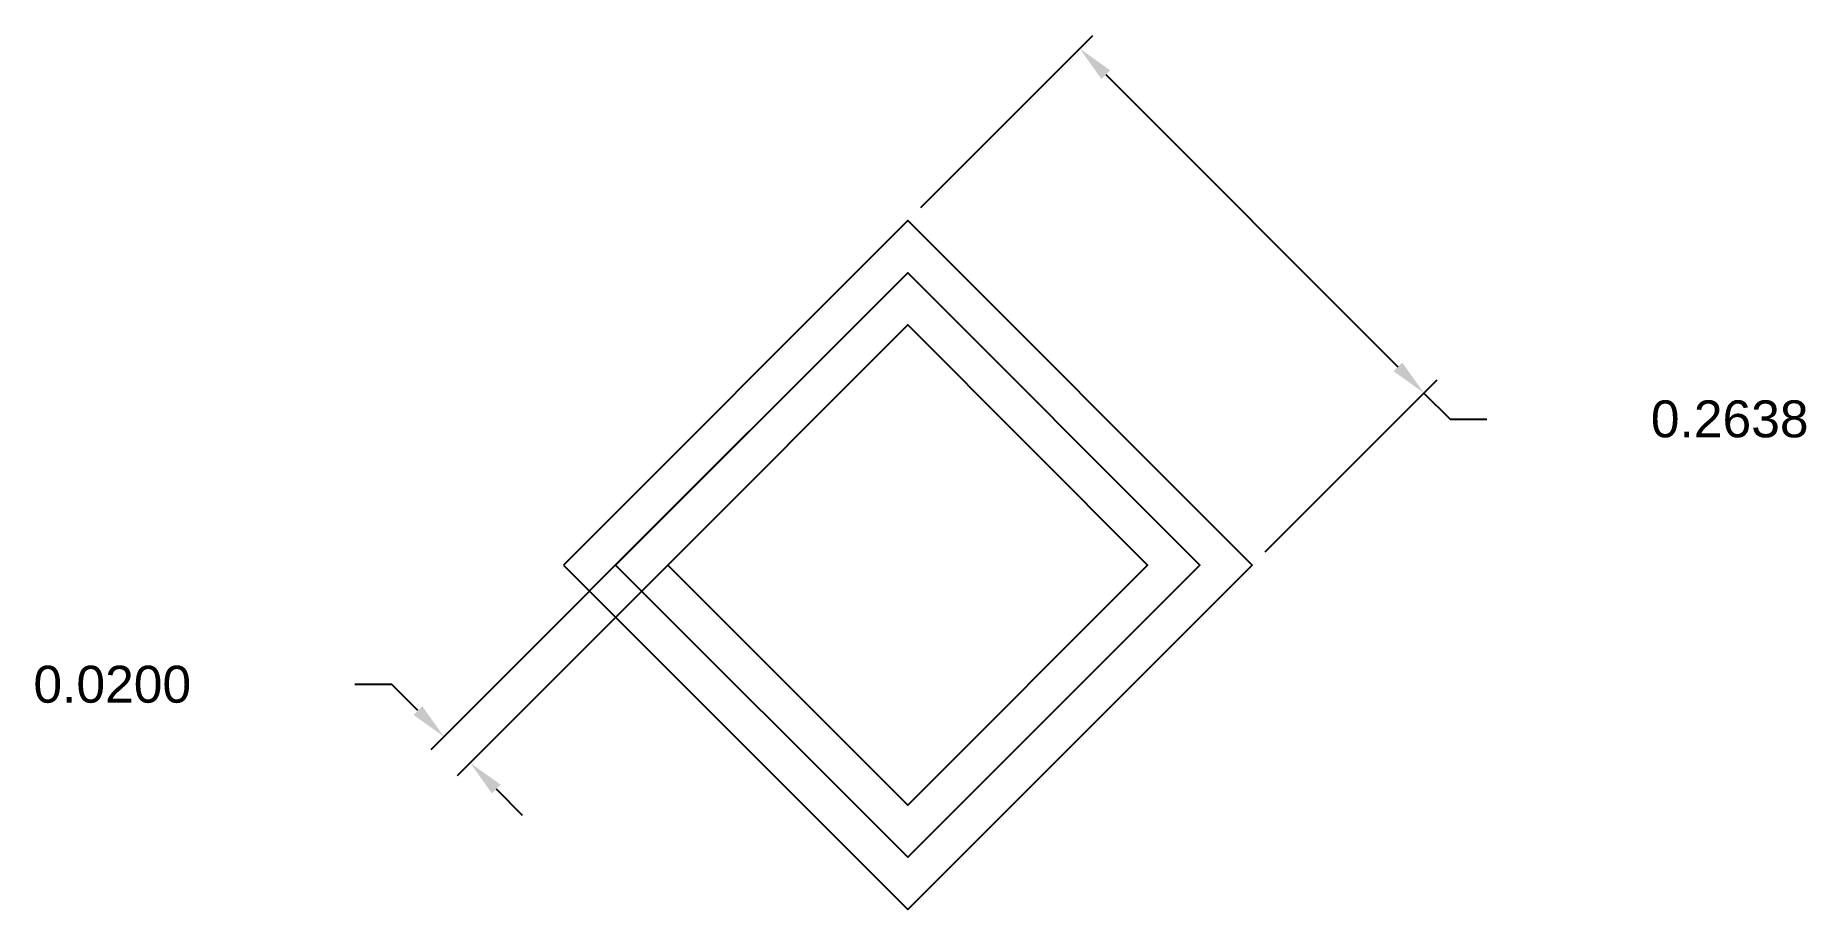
# Model space of a CAD drawing. Header units: metres. Extents: x 23.547 to 24.506, y 14.737 to 15.21.
import ezdxf

# ---------------------------------------------------------------- set-up
doc = ezdxf.new("R2010")
doc.units = ezdxf.units.M
doc.header["$MEASUREMENT"] = 0
doc.layers.add('Bolte', color=130, linetype='Continuous')
doc.layers.add('dim', color=30, linetype='Continuous')
doc.styles.get("Standard").update_dxf_attribs({"font": 'arial.ttf'})
doc.dimstyles.get("Standard").update_dxf_attribs({"dimtxt": 0.02, "dimasz": 0.02, "dimexe": 0.01, "dimexo": 0.01, "dimgap": 0.09, "dimtad": 0, "dimtih": 1, "dimtoh": 1, "dimdec": 4, "dimzin": 0, "dimdsep": 46, "dimtxsty": 'Standard', "dimcen": 0.09, "dimadec": 0, "dimazin": 0, "dimtfac": 1, "dimtdec": 4, "dimtofl": 0, "dimtmove": 0, "dimatfit": 3, "dimfxl": 1, "dimtolj": 1, "dimtzin": 0, "dimarcsym": 0})

# ---------------------------------------------------------------- blocks, each defined once
blk = doc.blocks.new('*D1')
at = {"layer": 'Defpoints', "color": 0, "transparency": 16777216}
for p in [(24.01934, 15.11019, 0.86589), (24.29909, 15.0168), (24.20591, 14.92363, 0.86589)]:
    blk.add_point(p, dxfattribs=at)
at = {"layer": 'dim', "color": 0, "lineweight": -2, "transparency": 16777216}
for p, q in [((24.02641, 15.11727), (24.11959, 15.21044)), ((24.12666, 15.18923), (24.28494, 15.03094)), ((24.21298, 14.9307), (24.30616, 15.02387)), ((24.29909, 15.0168), (24.31323, 15.00266)), ((24.31323, 15.00266), (24.33323, 15.00266))]:
    blk.add_line(p, q, dxfattribs=at)
at = {"layer": 'dim', "color": 0, "transparency": 16777216}
for points in [[(24.12902, 15.19158), (24.1243, 15.18687), (24.11252, 15.20337)], [(24.2873, 15.0333), (24.28259, 15.02858), (24.29909, 15.0168)]]:
    blk.add_solid(points, dxfattribs=at)
at = {"layer": 'dim', "color": 0, "transparency": 16777216, "insert": (24.46476, 15.00266), "char_height": 0.02, "attachment_point": 5}
blk.add_mtext('\\A1;0.2638', dxfattribs=at)
blk = doc.blocks.new('*D2')
at = {"layer": 'Defpoints', "color": 0, "transparency": 16777216}
for p in [(23.9402, 15.00277, 0.86589), (23.95434, 14.98863, 0.86589), (23.76808, 14.83065)]:
    blk.add_point(p, dxfattribs=at)
at = {"layer": 'dim', "color": 0, "lineweight": -2, "transparency": 16777216}
for p, q in [((23.93313, 14.9957), (23.76101, 14.82358)), ((23.94727, 14.98155), (23.77516, 14.80944)), ((23.7398, 14.85894), (23.7198, 14.85894)), ((23.75394, 14.84479), (23.7398, 14.85894)), ((23.79637, 14.80237), (23.81051, 14.78822))]:
    blk.add_line(p, q, dxfattribs=at)
at = {"layer": 'dim', "color": 0, "transparency": 16777216}
for points in [[(23.7563, 14.84715), (23.75159, 14.84244), (23.76808, 14.83065)], [(23.79873, 14.80472), (23.79401, 14.80001), (23.78223, 14.81651)]]:
    blk.add_solid(points, dxfattribs=at)
at = {"layer": 'dim', "color": 0, "transparency": 16777216, "insert": (23.58832, 14.85894), "char_height": 0.02, "attachment_point": 5}
blk.add_mtext('\\A1;0.0200', dxfattribs=at)

msp = doc.modelspace()

# ---------------------------------------------------------------- linework, layer by layer
at = {"layer": 'Bolte', "elevation": 0.86589}
for points in [[(23.83277, 14.92363), (24.01934, 14.73706), (24.20591, 14.92363), (24.01934, 15.11019)], [(23.86106, 14.92363), (24.01934, 14.76534), (24.17763, 14.92363), (24.01934, 15.08191)], [(23.88934, 14.92363), (24.01934, 14.79363), (24.14934, 14.92363), (24.01934, 15.05363)]]:
    msp.add_lwpolyline(points, close=True, dxfattribs=at)

# ---------------------------------------------------------------- dimensions: what is measured, and where the dimension line sits
at = {"layer": 'dim'}
for p1, p2, distance, picture, middle in [((24.01934, 15.11019, 0.86589), (24.20591, 14.92363, 0.86589), 0.13177, '*D1', (24.46476, 15.00266)), ((23.95434, 14.98863, 0.86589), (23.9402, 15.00277, 0.86589), 0.24341, '*D2', (23.58832, 14.85894))]:
    dim = msp.add_aligned_dim(p1=p1, p2=p2, distance=distance, dimstyle='Standard', dxfattribs=at)
    dim.commit()
    dim.dimension.update_dxf_attribs({"geometry": picture, "text_midpoint": middle})

doc.saveas('drawing.dxf')
